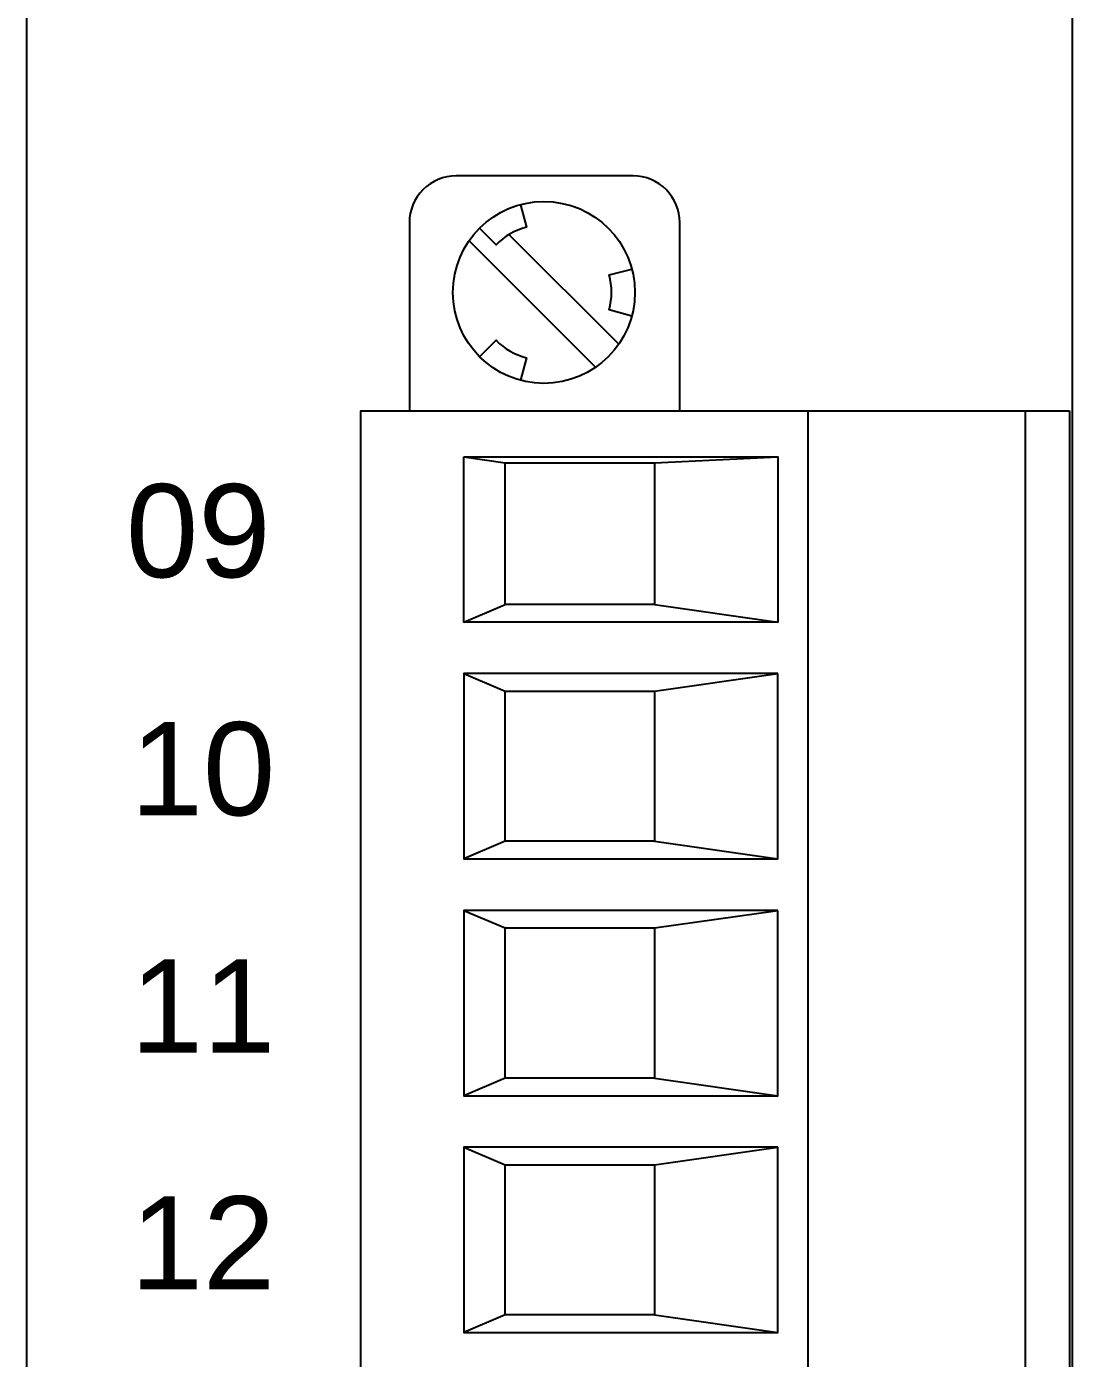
# Model space of a CAD drawing. Extents: x 1 to 47, y 1 to 35.
# Drawn here: x 37.605 to 38.491, y 13.424 to 14.548 of the extents above; entities that cross this region are included whole.
import ezdxf

# ---------------------------------------------------------------- set-up
doc = ezdxf.new("R2010")
doc.units = 0
doc.header["$MEASUREMENT"] = 0
for name, color, linetype in [('9_03__2__42_UNIVERSAL_BINA', 7, 'CONTINUOUS'), ('9_04__3__63_UNIVERSAL_BINA', 7, 'CONTINUOUS'), ('9_05__4__84_UNIVERSAL_BINA', 7, 'CONTINUOUS'), ('9_06__5__21_UNIVERSAL_BINA', 7, 'CONTINUOUS'), ('9_07__6__21_UNIVERSAL_BINA', 7, 'CONTINUOUS'), ('9_08__7__21_UNIVERSAL_BINA', 7, 'CONTINUOUS'), ('9_09__8__42_UNIVERSAL_BINA', 7, 'CONTINUOUS'), ('9_10__9__42_UNIVERSAL_BINA', 7, 'CONTINUOUS'), ('9_11__A__63_UNIVERSAL_BINA', 7, 'CONTINUOUS'), ('9_13__C__24_ELECTROMECHANI', 7, 'CONTINUOUS'), ('9_14__D__36_ELECTROMECHANI', 7, 'CONTINUOUS'), ('9_15__E__48_ELECTROMECHANI', 7, 'CONTINUOUS')]:
    doc.layers.add(name, color=color, linetype=linetype)
doc.styles.add('ARIAL', font='arial.ttf')

msp = doc.modelspace()

# ---------------------------------------------------------------- linework, layer by layer
at = {"layer": '9_03__2__42_UNIVERSAL_BINA'}
for points in [[(38.4875, 10.1348), (38.4875, 16.7075, -0.409111), (38.5649, 16.7863), (38.6646, 16.788, 0.409111), (38.773, 16.8982), (38.773, 17.0097, 0.404026), (38.735, 17.049), (38.33, 17.0632), (37.928, 17.0491, 0.404026), (37.89, 17.0098), (37.89, 16.8972, -0.409111), (37.7739, 16.7791), (37.6819, 16.7775, 0.409111), (37.6045, 16.6987), (37.6045, 10.1436, 0.409111)], [(38.1559, 14.2239), (38.1559, 14.3829, 0.414214), (38.1166, 14.4223), (37.967, 14.4223, 0.414214), (37.9276, 14.3829), (37.9276, 14.2239)], [(38.0213, 14.398), (38.0264, 14.379, 0.131652), (38.0008, 14.3642), (37.9869, 14.3782)], [(38.1153, 14.304), (38.0963, 14.3091, 0.131652), (38.0963, 14.3387), (38.1153, 14.3437)], [(37.9869, 14.2696), (38.0008, 14.2835, 0.131652), (38.0264, 14.2687), (38.0213, 14.2497)]]:
    msp.add_lwpolyline(points, format="xyb", dxfattribs=at)
for points in [[(38.0117, 14.3728), (38.1043, 14.2802)], [(38.0848, 14.2607), (37.978, 14.3675)], [(38.2644, 12.6239), (38.2644, 14.2239)], [(38.4476, 14.2239), (38.4476, 12.6239)], [(37.9737, 14.1852), (38.0085, 14.18)], [(38.1345, 14.18), (38.2388, 14.1852)], [(37.9737, 14.0456), (38.0085, 14.0605)], [(38.1345, 14.0605), (38.2388, 14.0456)], [(37.9737, 14.0021), (38.0085, 13.9873)], [(38.1345, 13.9873), (38.2388, 14.0021)], [(38.0085, 13.8605), (37.9737, 13.8456)], [(38.1345, 13.8605), (38.2388, 13.8456)], [(37.9737, 13.8021), (38.0085, 13.7873)], [(38.1345, 13.7873), (38.2388, 13.8021)], [(38.0085, 13.6605), (37.9737, 13.6456)], [(38.1345, 13.6605), (38.2388, 13.6456)], [(37.9737, 13.6021), (38.0085, 13.5873)], [(38.1345, 13.5873), (38.2388, 13.6021)], [(38.0085, 13.4605), (37.9737, 13.4456)], [(38.1345, 13.4605), (38.2388, 13.4456)]]:
    msp.add_lwpolyline(points, dxfattribs=at)
for points in [[(38.4849, 14.2239), (38.4849, 12.6239), (37.8865, 12.6239), (37.8865, 14.2239)], [(37.9737, 14.1852), (38.2388, 14.1852), (38.2388, 14.0456), (37.9737, 14.0456)], [(38.0085, 14.18), (38.1345, 14.18), (38.1345, 14.0605), (38.0085, 14.0605)], [(38.2388, 14.0021), (37.9737, 14.0021), (37.9737, 13.8456), (38.2388, 13.8456)], [(38.0085, 13.9873), (38.1345, 13.9873), (38.1345, 13.8605), (38.0085, 13.8605)], [(38.2388, 13.8021), (37.9737, 13.8021), (37.9737, 13.6456), (38.2388, 13.6456)], [(38.0085, 13.7873), (38.1345, 13.7873), (38.1345, 13.6605), (38.0085, 13.6605)], [(38.2388, 13.6021), (37.9737, 13.6021), (37.9737, 13.4456), (38.2388, 13.4456)], [(38.0085, 13.5873), (38.1345, 13.5873), (38.1345, 13.4605), (38.0085, 13.4605)]]:
    msp.add_lwpolyline(points, close=True, dxfattribs=at)
msp.add_circle((38.0412, 14.3239), 0.0768, dxfattribs=at)
at = {"layer": '9_04__3__63_UNIVERSAL_BINA'}
for points in [[(38.4875, 10.1348), (38.4875, 16.7075, -0.409111), (38.5649, 16.7863), (38.6646, 16.788, 0.409111), (38.773, 16.8982), (38.773, 17.0097, 0.404026), (38.735, 17.049), (38.33, 17.0632), (37.928, 17.0491, 0.404026), (37.89, 17.0098), (37.89, 16.8972, -0.409111), (37.7739, 16.7791), (37.6819, 16.7775, 0.409111), (37.6045, 16.6987), (37.6045, 10.1436, 0.409111)], [(38.1559, 14.2239), (38.1559, 14.3829, 0.414214), (38.1166, 14.4223), (37.967, 14.4223, 0.414214), (37.9276, 14.3829), (37.9276, 14.2239)], [(38.0213, 14.398), (38.0264, 14.379, 0.131652), (38.0008, 14.3642), (37.9869, 14.3782)], [(38.1153, 14.304), (38.0963, 14.3091, 0.131652), (38.0963, 14.3387), (38.1153, 14.3437)], [(37.9869, 14.2696), (38.0008, 14.2835, 0.131652), (38.0264, 14.2687), (38.0213, 14.2497)]]:
    msp.add_lwpolyline(points, format="xyb", dxfattribs=at)
for points in [[(38.0117, 14.3728), (38.1043, 14.2802)], [(38.0848, 14.2607), (37.978, 14.3675)], [(38.2644, 12.6239), (38.2644, 14.2239)], [(38.4476, 14.2239), (38.4476, 12.6239)], [(37.9737, 14.1852), (38.0085, 14.18)], [(38.1345, 14.18), (38.2388, 14.1852)], [(37.9737, 14.0456), (38.0085, 14.0605)], [(38.1345, 14.0605), (38.2388, 14.0456)], [(37.9737, 14.0021), (38.0085, 13.9873)], [(38.1345, 13.9873), (38.2388, 14.0021)], [(38.0085, 13.8605), (37.9737, 13.8456)], [(38.1345, 13.8605), (38.2388, 13.8456)], [(37.9737, 13.8021), (38.0085, 13.7873)], [(38.1345, 13.7873), (38.2388, 13.8021)], [(38.0085, 13.6605), (37.9737, 13.6456)], [(38.1345, 13.6605), (38.2388, 13.6456)], [(37.9737, 13.6021), (38.0085, 13.5873)], [(38.1345, 13.5873), (38.2388, 13.6021)], [(38.0085, 13.4605), (37.9737, 13.4456)], [(38.1345, 13.4605), (38.2388, 13.4456)]]:
    msp.add_lwpolyline(points, dxfattribs=at)
for points in [[(38.4849, 14.2239), (38.4849, 12.6239), (37.8865, 12.6239), (37.8865, 14.2239)], [(37.9737, 14.1852), (38.2388, 14.1852), (38.2388, 14.0456), (37.9737, 14.0456)], [(38.0085, 14.18), (38.1345, 14.18), (38.1345, 14.0605), (38.0085, 14.0605)], [(38.2388, 14.0021), (37.9737, 14.0021), (37.9737, 13.8456), (38.2388, 13.8456)], [(38.0085, 13.9873), (38.1345, 13.9873), (38.1345, 13.8605), (38.0085, 13.8605)], [(38.2388, 13.8021), (37.9737, 13.8021), (37.9737, 13.6456), (38.2388, 13.6456)], [(38.0085, 13.7873), (38.1345, 13.7873), (38.1345, 13.6605), (38.0085, 13.6605)], [(38.2388, 13.6021), (37.9737, 13.6021), (37.9737, 13.4456), (38.2388, 13.4456)], [(38.0085, 13.5873), (38.1345, 13.5873), (38.1345, 13.4605), (38.0085, 13.4605)]]:
    msp.add_lwpolyline(points, close=True, dxfattribs=at)
msp.add_circle((38.0412, 14.3239), 0.0768, dxfattribs=at)
at = {"layer": '9_05__4__84_UNIVERSAL_BINA'}
for points in [[(38.4875, 10.1348), (38.4875, 16.7075, -0.409111), (38.5649, 16.7863), (38.6646, 16.788, 0.409111), (38.773, 16.8982), (38.773, 17.0097, 0.404026), (38.735, 17.049), (38.33, 17.0632), (37.928, 17.0491, 0.404026), (37.89, 17.0098), (37.89, 16.8972, -0.409111), (37.7739, 16.7791), (37.6819, 16.7775, 0.409111), (37.6045, 16.6987), (37.6045, 10.1436, 0.409111)], [(38.1559, 14.2239), (38.1559, 14.3829, 0.414214), (38.1166, 14.4223), (37.967, 14.4223, 0.414214), (37.9276, 14.3829), (37.9276, 14.2239)], [(38.0213, 14.398), (38.0264, 14.379, 0.131652), (38.0008, 14.3642), (37.9869, 14.3782)], [(38.1153, 14.304), (38.0963, 14.3091, 0.131652), (38.0963, 14.3387), (38.1153, 14.3437)], [(37.9869, 14.2696), (38.0008, 14.2835, 0.131652), (38.0264, 14.2687), (38.0213, 14.2497)]]:
    msp.add_lwpolyline(points, format="xyb", dxfattribs=at)
for points in [[(38.0117, 14.3728), (38.1043, 14.2802)], [(38.0848, 14.2607), (37.978, 14.3675)], [(38.2644, 12.6239), (38.2644, 14.2239)], [(38.4476, 14.2239), (38.4476, 12.6239)], [(37.9737, 14.1852), (38.0085, 14.18)], [(38.1345, 14.18), (38.2388, 14.1852)], [(37.9737, 14.0456), (38.0085, 14.0605)], [(38.1345, 14.0605), (38.2388, 14.0456)], [(37.9737, 14.0021), (38.0085, 13.9873)], [(38.1345, 13.9873), (38.2388, 14.0021)], [(38.0085, 13.8605), (37.9737, 13.8456)], [(38.1345, 13.8605), (38.2388, 13.8456)], [(37.9737, 13.8021), (38.0085, 13.7873)], [(38.1345, 13.7873), (38.2388, 13.8021)], [(38.0085, 13.6605), (37.9737, 13.6456)], [(38.1345, 13.6605), (38.2388, 13.6456)], [(37.9737, 13.6021), (38.0085, 13.5873)], [(38.1345, 13.5873), (38.2388, 13.6021)], [(38.0085, 13.4605), (37.9737, 13.4456)], [(38.1345, 13.4605), (38.2388, 13.4456)]]:
    msp.add_lwpolyline(points, dxfattribs=at)
for points in [[(38.4849, 14.2239), (38.4849, 12.6239), (37.8865, 12.6239), (37.8865, 14.2239)], [(37.9737, 14.1852), (38.2388, 14.1852), (38.2388, 14.0456), (37.9737, 14.0456)], [(38.0085, 14.18), (38.1345, 14.18), (38.1345, 14.0605), (38.0085, 14.0605)], [(38.2388, 14.0021), (37.9737, 14.0021), (37.9737, 13.8456), (38.2388, 13.8456)], [(38.0085, 13.9873), (38.1345, 13.9873), (38.1345, 13.8605), (38.0085, 13.8605)], [(38.2388, 13.8021), (37.9737, 13.8021), (37.9737, 13.6456), (38.2388, 13.6456)], [(38.0085, 13.7873), (38.1345, 13.7873), (38.1345, 13.6605), (38.0085, 13.6605)], [(38.2388, 13.6021), (37.9737, 13.6021), (37.9737, 13.4456), (38.2388, 13.4456)], [(38.0085, 13.5873), (38.1345, 13.5873), (38.1345, 13.4605), (38.0085, 13.4605)]]:
    msp.add_lwpolyline(points, close=True, dxfattribs=at)
msp.add_circle((38.0412, 14.3239), 0.0768, dxfattribs=at)
at = {"layer": '9_06__5__21_UNIVERSAL_BINA'}
for points in [[(38.4875, 10.1348), (38.4875, 16.7075, -0.409111), (38.5649, 16.7863), (38.6646, 16.788, 0.409111), (38.773, 16.8982), (38.773, 17.0097, 0.404026), (38.735, 17.049), (38.33, 17.0632), (37.928, 17.0491, 0.404026), (37.89, 17.0098), (37.89, 16.8972, -0.409111), (37.7739, 16.7791), (37.6819, 16.7775, 0.409111), (37.6045, 16.6987), (37.6045, 10.1436, 0.409111)], [(38.1559, 14.2239), (38.1559, 14.3829, 0.414214), (38.1166, 14.4223), (37.967, 14.4223, 0.414214), (37.9276, 14.3829), (37.9276, 14.2239)], [(38.0213, 14.398), (38.0264, 14.379, 0.131652), (38.0008, 14.3642), (37.9869, 14.3782)], [(38.1153, 14.304), (38.0963, 14.3091, 0.131652), (38.0963, 14.3387), (38.1153, 14.3437)], [(37.9869, 14.2696), (38.0008, 14.2835, 0.131652), (38.0264, 14.2687), (38.0213, 14.2497)]]:
    msp.add_lwpolyline(points, format="xyb", dxfattribs=at)
for points in [[(38.0117, 14.3728), (38.1043, 14.2802)], [(38.0848, 14.2607), (37.978, 14.3675)], [(38.2644, 12.6239), (38.2644, 14.2239)], [(38.4476, 14.2239), (38.4476, 12.6239)], [(37.9737, 14.1852), (38.0085, 14.18)], [(38.1345, 14.18), (38.2388, 14.1852)], [(37.9737, 14.0456), (38.0085, 14.0605)], [(38.1345, 14.0605), (38.2388, 14.0456)], [(37.9737, 14.0021), (38.0085, 13.9873)], [(38.1345, 13.9873), (38.2388, 14.0021)], [(38.0085, 13.8605), (37.9737, 13.8456)], [(38.1345, 13.8605), (38.2388, 13.8456)], [(37.9737, 13.8021), (38.0085, 13.7873)], [(38.1345, 13.7873), (38.2388, 13.8021)], [(38.0085, 13.6605), (37.9737, 13.6456)], [(38.1345, 13.6605), (38.2388, 13.6456)], [(37.9737, 13.6021), (38.0085, 13.5873)], [(38.1345, 13.5873), (38.2388, 13.6021)], [(38.0085, 13.4605), (37.9737, 13.4456)], [(38.1345, 13.4605), (38.2388, 13.4456)]]:
    msp.add_lwpolyline(points, dxfattribs=at)
for points in [[(38.4849, 14.2239), (38.4849, 12.6239), (37.8865, 12.6239), (37.8865, 14.2239)], [(37.9737, 14.1852), (38.2388, 14.1852), (38.2388, 14.0456), (37.9737, 14.0456)], [(38.0085, 14.18), (38.1345, 14.18), (38.1345, 14.0605), (38.0085, 14.0605)], [(38.2388, 14.0021), (37.9737, 14.0021), (37.9737, 13.8456), (38.2388, 13.8456)], [(38.0085, 13.9873), (38.1345, 13.9873), (38.1345, 13.8605), (38.0085, 13.8605)], [(38.2388, 13.8021), (37.9737, 13.8021), (37.9737, 13.6456), (38.2388, 13.6456)], [(38.0085, 13.7873), (38.1345, 13.7873), (38.1345, 13.6605), (38.0085, 13.6605)], [(38.2388, 13.6021), (37.9737, 13.6021), (37.9737, 13.4456), (38.2388, 13.4456)], [(38.0085, 13.5873), (38.1345, 13.5873), (38.1345, 13.4605), (38.0085, 13.4605)]]:
    msp.add_lwpolyline(points, close=True, dxfattribs=at)
msp.add_circle((38.0412, 14.3239), 0.0768, dxfattribs=at)
at = {"layer": '9_07__6__21_UNIVERSAL_BINA'}
for points in [[(38.4875, 10.1348), (38.4875, 16.7075, -0.409111), (38.5649, 16.7863), (38.6646, 16.788, 0.409111), (38.773, 16.8982), (38.773, 17.0097, 0.404026), (38.735, 17.049), (38.33, 17.0632), (37.928, 17.0491, 0.404026), (37.89, 17.0098), (37.89, 16.8972, -0.409111), (37.7739, 16.7791), (37.6819, 16.7775, 0.409111), (37.6045, 16.6987), (37.6045, 10.1436, 0.409111)], [(38.1559, 14.2239), (38.1559, 14.3829, 0.414214), (38.1166, 14.4223), (37.967, 14.4223, 0.414214), (37.9276, 14.3829), (37.9276, 14.2239)], [(38.0213, 14.398), (38.0264, 14.379, 0.131652), (38.0008, 14.3642), (37.9869, 14.3782)], [(38.1153, 14.304), (38.0963, 14.3091, 0.131652), (38.0963, 14.3387), (38.1153, 14.3437)], [(37.9869, 14.2696), (38.0008, 14.2835, 0.131652), (38.0264, 14.2687), (38.0213, 14.2497)]]:
    msp.add_lwpolyline(points, format="xyb", dxfattribs=at)
for points in [[(38.0117, 14.3728), (38.1043, 14.2802)], [(38.0848, 14.2607), (37.978, 14.3675)], [(38.2644, 12.6239), (38.2644, 14.2239)], [(38.4476, 14.2239), (38.4476, 12.6239)], [(37.9737, 14.1852), (38.0085, 14.18)], [(38.1345, 14.18), (38.2388, 14.1852)], [(37.9737, 14.0456), (38.0085, 14.0605)], [(38.1345, 14.0605), (38.2388, 14.0456)], [(37.9737, 14.0021), (38.0085, 13.9873)], [(38.1345, 13.9873), (38.2388, 14.0021)], [(38.0085, 13.8605), (37.9737, 13.8456)], [(38.1345, 13.8605), (38.2388, 13.8456)], [(37.9737, 13.8021), (38.0085, 13.7873)], [(38.1345, 13.7873), (38.2388, 13.8021)], [(38.0085, 13.6605), (37.9737, 13.6456)], [(38.1345, 13.6605), (38.2388, 13.6456)], [(37.9737, 13.6021), (38.0085, 13.5873)], [(38.1345, 13.5873), (38.2388, 13.6021)], [(38.0085, 13.4605), (37.9737, 13.4456)], [(38.1345, 13.4605), (38.2388, 13.4456)]]:
    msp.add_lwpolyline(points, dxfattribs=at)
for points in [[(38.4849, 14.2239), (38.4849, 12.6239), (37.8865, 12.6239), (37.8865, 14.2239)], [(37.9737, 14.1852), (38.2388, 14.1852), (38.2388, 14.0456), (37.9737, 14.0456)], [(38.0085, 14.18), (38.1345, 14.18), (38.1345, 14.0605), (38.0085, 14.0605)], [(38.2388, 14.0021), (37.9737, 14.0021), (37.9737, 13.8456), (38.2388, 13.8456)], [(38.0085, 13.9873), (38.1345, 13.9873), (38.1345, 13.8605), (38.0085, 13.8605)], [(38.2388, 13.8021), (37.9737, 13.8021), (37.9737, 13.6456), (38.2388, 13.6456)], [(38.0085, 13.7873), (38.1345, 13.7873), (38.1345, 13.6605), (38.0085, 13.6605)], [(38.2388, 13.6021), (37.9737, 13.6021), (37.9737, 13.4456), (38.2388, 13.4456)], [(38.0085, 13.5873), (38.1345, 13.5873), (38.1345, 13.4605), (38.0085, 13.4605)]]:
    msp.add_lwpolyline(points, close=True, dxfattribs=at)
msp.add_circle((38.0412, 14.3239), 0.0768, dxfattribs=at)
at = {"layer": '9_08__7__21_UNIVERSAL_BINA'}
for points in [[(38.4875, 10.1348), (38.4875, 16.7075, -0.409111), (38.5649, 16.7863), (38.6646, 16.788, 0.409111), (38.773, 16.8982), (38.773, 17.0097, 0.404026), (38.735, 17.049), (38.33, 17.0632), (37.928, 17.0491, 0.404026), (37.89, 17.0098), (37.89, 16.8972, -0.409111), (37.7739, 16.7791), (37.6819, 16.7775, 0.409111), (37.6045, 16.6987), (37.6045, 10.1436, 0.409111)], [(38.1559, 14.2239), (38.1559, 14.3829, 0.414214), (38.1166, 14.4223), (37.967, 14.4223, 0.414214), (37.9276, 14.3829), (37.9276, 14.2239)], [(38.0213, 14.398), (38.0264, 14.379, 0.131652), (38.0008, 14.3642), (37.9869, 14.3782)], [(38.1153, 14.304), (38.0963, 14.3091, 0.131652), (38.0963, 14.3387), (38.1153, 14.3437)], [(37.9869, 14.2696), (38.0008, 14.2835, 0.131652), (38.0264, 14.2687), (38.0213, 14.2497)]]:
    msp.add_lwpolyline(points, format="xyb", dxfattribs=at)
for points in [[(38.0117, 14.3728), (38.1043, 14.2802)], [(38.0848, 14.2607), (37.978, 14.3675)], [(38.2644, 12.6239), (38.2644, 14.2239)], [(38.4476, 14.2239), (38.4476, 12.6239)], [(37.9737, 14.1852), (38.0085, 14.18)], [(38.1345, 14.18), (38.2388, 14.1852)], [(37.9737, 14.0456), (38.0085, 14.0605)], [(38.1345, 14.0605), (38.2388, 14.0456)], [(37.9737, 14.0021), (38.0085, 13.9873)], [(38.1345, 13.9873), (38.2388, 14.0021)], [(38.0085, 13.8605), (37.9737, 13.8456)], [(38.1345, 13.8605), (38.2388, 13.8456)], [(37.9737, 13.8021), (38.0085, 13.7873)], [(38.1345, 13.7873), (38.2388, 13.8021)], [(38.0085, 13.6605), (37.9737, 13.6456)], [(38.1345, 13.6605), (38.2388, 13.6456)], [(37.9737, 13.6021), (38.0085, 13.5873)], [(38.1345, 13.5873), (38.2388, 13.6021)], [(38.0085, 13.4605), (37.9737, 13.4456)], [(38.1345, 13.4605), (38.2388, 13.4456)]]:
    msp.add_lwpolyline(points, dxfattribs=at)
for points in [[(38.4849, 14.2239), (38.4849, 12.6239), (37.8865, 12.6239), (37.8865, 14.2239)], [(37.9737, 14.1852), (38.2388, 14.1852), (38.2388, 14.0456), (37.9737, 14.0456)], [(38.0085, 14.18), (38.1345, 14.18), (38.1345, 14.0605), (38.0085, 14.0605)], [(38.2388, 14.0021), (37.9737, 14.0021), (37.9737, 13.8456), (38.2388, 13.8456)], [(38.0085, 13.9873), (38.1345, 13.9873), (38.1345, 13.8605), (38.0085, 13.8605)], [(38.2388, 13.8021), (37.9737, 13.8021), (37.9737, 13.6456), (38.2388, 13.6456)], [(38.0085, 13.7873), (38.1345, 13.7873), (38.1345, 13.6605), (38.0085, 13.6605)], [(38.2388, 13.6021), (37.9737, 13.6021), (37.9737, 13.4456), (38.2388, 13.4456)], [(38.0085, 13.5873), (38.1345, 13.5873), (38.1345, 13.4605), (38.0085, 13.4605)]]:
    msp.add_lwpolyline(points, close=True, dxfattribs=at)
msp.add_circle((38.0412, 14.3239), 0.0768, dxfattribs=at)
at = {"layer": '9_09__8__42_UNIVERSAL_BINA'}
for points in [[(38.4875, 10.1348), (38.4875, 16.7075, -0.409111), (38.5649, 16.7863), (38.6646, 16.788, 0.409111), (38.773, 16.8982), (38.773, 17.0097, 0.404026), (38.735, 17.049), (38.33, 17.0632), (37.928, 17.0491, 0.404026), (37.89, 17.0098), (37.89, 16.8972, -0.409111), (37.7739, 16.7791), (37.6819, 16.7775, 0.409111), (37.6045, 16.6987), (37.6045, 10.1436, 0.409111)], [(38.1559, 14.2239), (38.1559, 14.3829, 0.414214), (38.1166, 14.4223), (37.967, 14.4223, 0.414214), (37.9276, 14.3829), (37.9276, 14.2239)], [(38.0213, 14.398), (38.0264, 14.379, 0.131652), (38.0008, 14.3642), (37.9869, 14.3782)], [(38.1153, 14.304), (38.0963, 14.3091, 0.131652), (38.0963, 14.3387), (38.1153, 14.3437)], [(37.9869, 14.2696), (38.0008, 14.2835, 0.131652), (38.0264, 14.2687), (38.0213, 14.2497)]]:
    msp.add_lwpolyline(points, format="xyb", dxfattribs=at)
for points in [[(38.0117, 14.3728), (38.1043, 14.2802)], [(38.0848, 14.2607), (37.978, 14.3675)], [(38.2644, 12.6239), (38.2644, 14.2239)], [(38.4476, 14.2239), (38.4476, 12.6239)], [(37.9737, 14.1852), (38.0085, 14.18)], [(38.1345, 14.18), (38.2388, 14.1852)], [(37.9737, 14.0456), (38.0085, 14.0605)], [(38.1345, 14.0605), (38.2388, 14.0456)], [(37.9737, 14.0021), (38.0085, 13.9873)], [(38.1345, 13.9873), (38.2388, 14.0021)], [(38.0085, 13.8605), (37.9737, 13.8456)], [(38.1345, 13.8605), (38.2388, 13.8456)], [(37.9737, 13.8021), (38.0085, 13.7873)], [(38.1345, 13.7873), (38.2388, 13.8021)], [(38.0085, 13.6605), (37.9737, 13.6456)], [(38.1345, 13.6605), (38.2388, 13.6456)], [(37.9737, 13.6021), (38.0085, 13.5873)], [(38.1345, 13.5873), (38.2388, 13.6021)], [(38.0085, 13.4605), (37.9737, 13.4456)], [(38.1345, 13.4605), (38.2388, 13.4456)]]:
    msp.add_lwpolyline(points, dxfattribs=at)
for points in [[(38.4849, 14.2239), (38.4849, 12.6239), (37.8865, 12.6239), (37.8865, 14.2239)], [(37.9737, 14.1852), (38.2388, 14.1852), (38.2388, 14.0456), (37.9737, 14.0456)], [(38.0085, 14.18), (38.1345, 14.18), (38.1345, 14.0605), (38.0085, 14.0605)], [(38.2388, 14.0021), (37.9737, 14.0021), (37.9737, 13.8456), (38.2388, 13.8456)], [(38.0085, 13.9873), (38.1345, 13.9873), (38.1345, 13.8605), (38.0085, 13.8605)], [(38.2388, 13.8021), (37.9737, 13.8021), (37.9737, 13.6456), (38.2388, 13.6456)], [(38.0085, 13.7873), (38.1345, 13.7873), (38.1345, 13.6605), (38.0085, 13.6605)], [(38.2388, 13.6021), (37.9737, 13.6021), (37.9737, 13.4456), (38.2388, 13.4456)], [(38.0085, 13.5873), (38.1345, 13.5873), (38.1345, 13.4605), (38.0085, 13.4605)]]:
    msp.add_lwpolyline(points, close=True, dxfattribs=at)
msp.add_circle((38.0412, 14.3239), 0.0768, dxfattribs=at)
at = {"layer": '9_10__9__42_UNIVERSAL_BINA'}
for points in [[(38.4875, 10.1348), (38.4875, 16.7075, -0.409111), (38.5649, 16.7863), (38.6646, 16.788, 0.409111), (38.773, 16.8982), (38.773, 17.0097, 0.404026), (38.735, 17.049), (38.33, 17.0632), (37.928, 17.0491, 0.404026), (37.89, 17.0098), (37.89, 16.8972, -0.409111), (37.7739, 16.7791), (37.6819, 16.7775, 0.409111), (37.6045, 16.6987), (37.6045, 10.1436, 0.409111)], [(38.1559, 14.2239), (38.1559, 14.3829, 0.414214), (38.1166, 14.4223), (37.967, 14.4223, 0.414214), (37.9276, 14.3829), (37.9276, 14.2239)], [(38.0213, 14.398), (38.0264, 14.379, 0.131652), (38.0008, 14.3642), (37.9869, 14.3782)], [(38.1153, 14.304), (38.0963, 14.3091, 0.131652), (38.0963, 14.3387), (38.1153, 14.3437)], [(37.9869, 14.2696), (38.0008, 14.2835, 0.131652), (38.0264, 14.2687), (38.0213, 14.2497)]]:
    msp.add_lwpolyline(points, format="xyb", dxfattribs=at)
for points in [[(38.0117, 14.3728), (38.1043, 14.2802)], [(38.0848, 14.2607), (37.978, 14.3675)], [(38.2644, 12.6239), (38.2644, 14.2239)], [(38.4476, 14.2239), (38.4476, 12.6239)], [(37.9737, 14.1852), (38.0085, 14.18)], [(38.1345, 14.18), (38.2388, 14.1852)], [(37.9737, 14.0456), (38.0085, 14.0605)], [(38.1345, 14.0605), (38.2388, 14.0456)], [(37.9737, 14.0021), (38.0085, 13.9873)], [(38.1345, 13.9873), (38.2388, 14.0021)], [(38.0085, 13.8605), (37.9737, 13.8456)], [(38.1345, 13.8605), (38.2388, 13.8456)], [(37.9737, 13.8021), (38.0085, 13.7873)], [(38.1345, 13.7873), (38.2388, 13.8021)], [(38.0085, 13.6605), (37.9737, 13.6456)], [(38.1345, 13.6605), (38.2388, 13.6456)], [(37.9737, 13.6021), (38.0085, 13.5873)], [(38.1345, 13.5873), (38.2388, 13.6021)], [(38.0085, 13.4605), (37.9737, 13.4456)], [(38.1345, 13.4605), (38.2388, 13.4456)]]:
    msp.add_lwpolyline(points, dxfattribs=at)
for points in [[(38.4849, 14.2239), (38.4849, 12.6239), (37.8865, 12.6239), (37.8865, 14.2239)], [(37.9737, 14.1852), (38.2388, 14.1852), (38.2388, 14.0456), (37.9737, 14.0456)], [(38.0085, 14.18), (38.1345, 14.18), (38.1345, 14.0605), (38.0085, 14.0605)], [(38.2388, 14.0021), (37.9737, 14.0021), (37.9737, 13.8456), (38.2388, 13.8456)], [(38.0085, 13.9873), (38.1345, 13.9873), (38.1345, 13.8605), (38.0085, 13.8605)], [(38.2388, 13.8021), (37.9737, 13.8021), (37.9737, 13.6456), (38.2388, 13.6456)], [(38.0085, 13.7873), (38.1345, 13.7873), (38.1345, 13.6605), (38.0085, 13.6605)], [(38.2388, 13.6021), (37.9737, 13.6021), (37.9737, 13.4456), (38.2388, 13.4456)], [(38.0085, 13.5873), (38.1345, 13.5873), (38.1345, 13.4605), (38.0085, 13.4605)]]:
    msp.add_lwpolyline(points, close=True, dxfattribs=at)
msp.add_circle((38.0412, 14.3239), 0.0768, dxfattribs=at)
at = {"layer": '9_11__A__63_UNIVERSAL_BINA'}
for points in [[(38.4875, 10.1348), (38.4875, 16.7075, -0.409111), (38.5649, 16.7863), (38.6646, 16.788, 0.409111), (38.773, 16.8982), (38.773, 17.0097, 0.404026), (38.735, 17.049), (38.33, 17.0632), (37.928, 17.0491, 0.404026), (37.89, 17.0098), (37.89, 16.8972, -0.409111), (37.7739, 16.7791), (37.6819, 16.7775, 0.409111), (37.6045, 16.6987), (37.6045, 10.1436, 0.409111)], [(38.1559, 14.2239), (38.1559, 14.3829, 0.414214), (38.1166, 14.4223), (37.967, 14.4223, 0.414214), (37.9276, 14.3829), (37.9276, 14.2239)], [(38.0213, 14.398), (38.0264, 14.379, 0.131652), (38.0008, 14.3642), (37.9869, 14.3782)], [(38.1153, 14.304), (38.0963, 14.3091, 0.131652), (38.0963, 14.3387), (38.1153, 14.3437)], [(37.9869, 14.2696), (38.0008, 14.2835, 0.131652), (38.0264, 14.2687), (38.0213, 14.2497)]]:
    msp.add_lwpolyline(points, format="xyb", dxfattribs=at)
for points in [[(38.0117, 14.3728), (38.1043, 14.2802)], [(38.0848, 14.2607), (37.978, 14.3675)], [(38.2644, 12.6239), (38.2644, 14.2239)], [(38.4476, 14.2239), (38.4476, 12.6239)], [(37.9737, 14.1852), (38.0085, 14.18)], [(38.1345, 14.18), (38.2388, 14.1852)], [(37.9737, 14.0456), (38.0085, 14.0605)], [(38.1345, 14.0605), (38.2388, 14.0456)], [(37.9737, 14.0021), (38.0085, 13.9873)], [(38.1345, 13.9873), (38.2388, 14.0021)], [(38.0085, 13.8605), (37.9737, 13.8456)], [(38.1345, 13.8605), (38.2388, 13.8456)], [(37.9737, 13.8021), (38.0085, 13.7873)], [(38.1345, 13.7873), (38.2388, 13.8021)], [(38.0085, 13.6605), (37.9737, 13.6456)], [(38.1345, 13.6605), (38.2388, 13.6456)], [(37.9737, 13.6021), (38.0085, 13.5873)], [(38.1345, 13.5873), (38.2388, 13.6021)], [(38.0085, 13.4605), (37.9737, 13.4456)], [(38.1345, 13.4605), (38.2388, 13.4456)]]:
    msp.add_lwpolyline(points, dxfattribs=at)
for points in [[(38.4849, 14.2239), (38.4849, 12.6239), (37.8865, 12.6239), (37.8865, 14.2239)], [(37.9737, 14.1852), (38.2388, 14.1852), (38.2388, 14.0456), (37.9737, 14.0456)], [(38.0085, 14.18), (38.1345, 14.18), (38.1345, 14.0605), (38.0085, 14.0605)], [(38.2388, 14.0021), (37.9737, 14.0021), (37.9737, 13.8456), (38.2388, 13.8456)], [(38.0085, 13.9873), (38.1345, 13.9873), (38.1345, 13.8605), (38.0085, 13.8605)], [(38.2388, 13.8021), (37.9737, 13.8021), (37.9737, 13.6456), (38.2388, 13.6456)], [(38.0085, 13.7873), (38.1345, 13.7873), (38.1345, 13.6605), (38.0085, 13.6605)], [(38.2388, 13.6021), (37.9737, 13.6021), (37.9737, 13.4456), (38.2388, 13.4456)], [(38.0085, 13.5873), (38.1345, 13.5873), (38.1345, 13.4605), (38.0085, 13.4605)]]:
    msp.add_lwpolyline(points, close=True, dxfattribs=at)
msp.add_circle((38.0412, 14.3239), 0.0768, dxfattribs=at)
at = {"layer": '9_13__C__24_ELECTROMECHANI'}
for points in [[(38.4875, 10.1348), (38.4875, 16.7075, -0.409111), (38.5649, 16.7863), (38.6646, 16.788, 0.409111), (38.773, 16.8982), (38.773, 17.0097, 0.404026), (38.735, 17.049), (38.33, 17.0632), (37.928, 17.0491, 0.404026), (37.89, 17.0098), (37.89, 16.8972, -0.409111), (37.7739, 16.7791), (37.6819, 16.7775, 0.409111), (37.6045, 16.6987), (37.6045, 10.1436, 0.409111)], [(38.1559, 14.2239), (38.1559, 14.3829, 0.414214), (38.1166, 14.4223), (37.967, 14.4223, 0.414214), (37.9276, 14.3829), (37.9276, 14.2239)], [(38.0213, 14.398), (38.0264, 14.379, 0.131652), (38.0008, 14.3642), (37.9869, 14.3782)], [(38.1153, 14.304), (38.0963, 14.3091, 0.131652), (38.0963, 14.3387), (38.1153, 14.3437)], [(37.9869, 14.2696), (38.0008, 14.2835, 0.131652), (38.0264, 14.2687), (38.0213, 14.2497)]]:
    msp.add_lwpolyline(points, format="xyb", dxfattribs=at)
for points in [[(38.0117, 14.3728), (38.1043, 14.2802)], [(38.0848, 14.2607), (37.978, 14.3675)], [(38.2644, 12.6239), (38.2644, 14.2239)], [(38.4476, 14.2239), (38.4476, 12.6239)], [(37.9737, 14.1852), (38.0085, 14.18)], [(38.1345, 14.18), (38.2388, 14.1852)], [(37.9737, 14.0456), (38.0085, 14.0605)], [(38.1345, 14.0605), (38.2388, 14.0456)], [(37.9737, 14.0021), (38.0085, 13.9873)], [(38.1345, 13.9873), (38.2388, 14.0021)], [(38.0085, 13.8605), (37.9737, 13.8456)], [(38.1345, 13.8605), (38.2388, 13.8456)], [(37.9737, 13.8021), (38.0085, 13.7873)], [(38.1345, 13.7873), (38.2388, 13.8021)], [(38.0085, 13.6605), (37.9737, 13.6456)], [(38.1345, 13.6605), (38.2388, 13.6456)], [(37.9737, 13.6021), (38.0085, 13.5873)], [(38.1345, 13.5873), (38.2388, 13.6021)], [(38.0085, 13.4605), (37.9737, 13.4456)], [(38.1345, 13.4605), (38.2388, 13.4456)]]:
    msp.add_lwpolyline(points, dxfattribs=at)
for points in [[(38.4849, 14.2239), (38.4849, 12.6239), (37.8865, 12.6239), (37.8865, 14.2239)], [(37.9737, 14.1852), (38.2388, 14.1852), (38.2388, 14.0456), (37.9737, 14.0456)], [(38.0085, 14.18), (38.1345, 14.18), (38.1345, 14.0605), (38.0085, 14.0605)], [(38.2388, 14.0021), (37.9737, 14.0021), (37.9737, 13.8456), (38.2388, 13.8456)], [(38.0085, 13.9873), (38.1345, 13.9873), (38.1345, 13.8605), (38.0085, 13.8605)], [(38.2388, 13.8021), (37.9737, 13.8021), (37.9737, 13.6456), (38.2388, 13.6456)], [(38.0085, 13.7873), (38.1345, 13.7873), (38.1345, 13.6605), (38.0085, 13.6605)], [(38.2388, 13.6021), (37.9737, 13.6021), (37.9737, 13.4456), (38.2388, 13.4456)], [(38.0085, 13.5873), (38.1345, 13.5873), (38.1345, 13.4605), (38.0085, 13.4605)]]:
    msp.add_lwpolyline(points, close=True, dxfattribs=at)
msp.add_circle((38.0412, 14.3239), 0.0768, dxfattribs=at)
at = {"layer": '9_14__D__36_ELECTROMECHANI'}
for points in [[(38.4875, 10.1348), (38.4875, 16.7075, -0.409111), (38.5649, 16.7863), (38.6646, 16.788, 0.409111), (38.773, 16.8982), (38.773, 17.0097, 0.404026), (38.735, 17.049), (38.33, 17.0632), (37.928, 17.0491, 0.404026), (37.89, 17.0098), (37.89, 16.8972, -0.409111), (37.7739, 16.7791), (37.6819, 16.7775, 0.409111), (37.6045, 16.6987), (37.6045, 10.1436, 0.409111)], [(38.1559, 14.2239), (38.1559, 14.3829, 0.414214), (38.1166, 14.4223), (37.967, 14.4223, 0.414214), (37.9276, 14.3829), (37.9276, 14.2239)], [(38.0213, 14.398), (38.0264, 14.379, 0.131652), (38.0008, 14.3642), (37.9869, 14.3782)], [(38.1153, 14.304), (38.0963, 14.3091, 0.131652), (38.0963, 14.3387), (38.1153, 14.3437)], [(37.9869, 14.2696), (38.0008, 14.2835, 0.131652), (38.0264, 14.2687), (38.0213, 14.2497)]]:
    msp.add_lwpolyline(points, format="xyb", dxfattribs=at)
for points in [[(38.0117, 14.3728), (38.1043, 14.2802)], [(38.0848, 14.2607), (37.978, 14.3675)], [(38.2644, 12.6239), (38.2644, 14.2239)], [(38.4476, 14.2239), (38.4476, 12.6239)], [(37.9737, 14.1852), (38.0085, 14.18)], [(38.1345, 14.18), (38.2388, 14.1852)], [(37.9737, 14.0456), (38.0085, 14.0605)], [(38.1345, 14.0605), (38.2388, 14.0456)], [(37.9737, 14.0021), (38.0085, 13.9873)], [(38.1345, 13.9873), (38.2388, 14.0021)], [(38.0085, 13.8605), (37.9737, 13.8456)], [(38.1345, 13.8605), (38.2388, 13.8456)], [(37.9737, 13.8021), (38.0085, 13.7873)], [(38.1345, 13.7873), (38.2388, 13.8021)], [(38.0085, 13.6605), (37.9737, 13.6456)], [(38.1345, 13.6605), (38.2388, 13.6456)], [(37.9737, 13.6021), (38.0085, 13.5873)], [(38.1345, 13.5873), (38.2388, 13.6021)], [(38.0085, 13.4605), (37.9737, 13.4456)], [(38.1345, 13.4605), (38.2388, 13.4456)]]:
    msp.add_lwpolyline(points, dxfattribs=at)
for points in [[(38.4849, 14.2239), (38.4849, 12.6239), (37.8865, 12.6239), (37.8865, 14.2239)], [(37.9737, 14.1852), (38.2388, 14.1852), (38.2388, 14.0456), (37.9737, 14.0456)], [(38.0085, 14.18), (38.1345, 14.18), (38.1345, 14.0605), (38.0085, 14.0605)], [(38.2388, 14.0021), (37.9737, 14.0021), (37.9737, 13.8456), (38.2388, 13.8456)], [(38.0085, 13.9873), (38.1345, 13.9873), (38.1345, 13.8605), (38.0085, 13.8605)], [(38.2388, 13.8021), (37.9737, 13.8021), (37.9737, 13.6456), (38.2388, 13.6456)], [(38.0085, 13.7873), (38.1345, 13.7873), (38.1345, 13.6605), (38.0085, 13.6605)], [(38.2388, 13.6021), (37.9737, 13.6021), (37.9737, 13.4456), (38.2388, 13.4456)], [(38.0085, 13.5873), (38.1345, 13.5873), (38.1345, 13.4605), (38.0085, 13.4605)]]:
    msp.add_lwpolyline(points, close=True, dxfattribs=at)
msp.add_circle((38.0412, 14.3239), 0.0768, dxfattribs=at)
at = {"layer": '9_15__E__48_ELECTROMECHANI'}
for points in [[(38.4875, 10.1348), (38.4875, 16.7075, -0.409111), (38.5649, 16.7863), (38.6646, 16.788, 0.409111), (38.773, 16.8982), (38.773, 17.0097, 0.404026), (38.735, 17.049), (38.33, 17.0632), (37.928, 17.0491, 0.404026), (37.89, 17.0098), (37.89, 16.8972, -0.409111), (37.7739, 16.7791), (37.6819, 16.7775, 0.409111), (37.6045, 16.6987), (37.6045, 10.1436, 0.409111)], [(38.1559, 14.2239), (38.1559, 14.3829, 0.414214), (38.1166, 14.4223), (37.967, 14.4223, 0.414214), (37.9276, 14.3829), (37.9276, 14.2239)], [(38.0213, 14.398), (38.0264, 14.379, 0.131652), (38.0008, 14.3642), (37.9869, 14.3782)], [(38.1153, 14.304), (38.0963, 14.3091, 0.131652), (38.0963, 14.3387), (38.1153, 14.3437)], [(37.9869, 14.2696), (38.0008, 14.2835, 0.131652), (38.0264, 14.2687), (38.0213, 14.2497)]]:
    msp.add_lwpolyline(points, format="xyb", dxfattribs=at)
for points in [[(38.0117, 14.3728), (38.1043, 14.2802)], [(38.0848, 14.2607), (37.978, 14.3675)], [(38.2644, 12.6239), (38.2644, 14.2239)], [(38.4476, 14.2239), (38.4476, 12.6239)], [(37.9737, 14.1852), (38.0085, 14.18)], [(38.1345, 14.18), (38.2388, 14.1852)], [(37.9737, 14.0456), (38.0085, 14.0605)], [(38.1345, 14.0605), (38.2388, 14.0456)], [(37.9737, 14.0021), (38.0085, 13.9873)], [(38.1345, 13.9873), (38.2388, 14.0021)], [(38.0085, 13.8605), (37.9737, 13.8456)], [(38.1345, 13.8605), (38.2388, 13.8456)], [(37.9737, 13.8021), (38.0085, 13.7873)], [(38.1345, 13.7873), (38.2388, 13.8021)], [(38.0085, 13.6605), (37.9737, 13.6456)], [(38.1345, 13.6605), (38.2388, 13.6456)], [(37.9737, 13.6021), (38.0085, 13.5873)], [(38.1345, 13.5873), (38.2388, 13.6021)], [(38.0085, 13.4605), (37.9737, 13.4456)], [(38.1345, 13.4605), (38.2388, 13.4456)]]:
    msp.add_lwpolyline(points, dxfattribs=at)
for points in [[(38.4849, 14.2239), (38.4849, 12.6239), (37.8865, 12.6239), (37.8865, 14.2239)], [(37.9737, 14.1852), (38.2388, 14.1852), (38.2388, 14.0456), (37.9737, 14.0456)], [(38.0085, 14.18), (38.1345, 14.18), (38.1345, 14.0605), (38.0085, 14.0605)], [(38.2388, 14.0021), (37.9737, 14.0021), (37.9737, 13.8456), (38.2388, 13.8456)], [(38.0085, 13.9873), (38.1345, 13.9873), (38.1345, 13.8605), (38.0085, 13.8605)], [(38.2388, 13.8021), (37.9737, 13.8021), (37.9737, 13.6456), (38.2388, 13.6456)], [(38.0085, 13.7873), (38.1345, 13.7873), (38.1345, 13.6605), (38.0085, 13.6605)], [(38.2388, 13.6021), (37.9737, 13.6021), (37.9737, 13.4456), (38.2388, 13.4456)], [(38.0085, 13.5873), (38.1345, 13.5873), (38.1345, 13.4605), (38.0085, 13.4605)]]:
    msp.add_lwpolyline(points, close=True, dxfattribs=at)
msp.add_circle((38.0412, 14.3239), 0.0768, dxfattribs=at)

# ---------------------------------------------------------------- texts
at = {"layer": '9_03__2__42_UNIVERSAL_BINA', "style": 'ARIAL'}
for s, p in [('09', (37.6883, 14.0834)), ('10', (37.6922, 13.8824)), ('11', (37.6922, 13.6821)), ('12', (37.6922, 13.4821))]:
    msp.add_text(s, height=0.07867, dxfattribs=at).set_placement(p)
at = {"layer": '9_04__3__63_UNIVERSAL_BINA', "style": 'ARIAL'}
for s, p in [('09', (37.6883, 14.0834)), ('10', (37.6922, 13.8824)), ('11', (37.6922, 13.6821)), ('12', (37.6922, 13.4821))]:
    msp.add_text(s, height=0.07867, dxfattribs=at).set_placement(p)
at = {"layer": '9_05__4__84_UNIVERSAL_BINA', "style": 'ARIAL'}
for s, p in [('09', (37.6883, 14.0834)), ('10', (37.6922, 13.8824)), ('11', (37.6922, 13.6821)), ('12', (37.6922, 13.4821))]:
    msp.add_text(s, height=0.07867, dxfattribs=at).set_placement(p)
at = {"layer": '9_06__5__21_UNIVERSAL_BINA', "style": 'ARIAL'}
for s, p in [('09', (37.6883, 14.0834)), ('10', (37.6922, 13.8824)), ('11', (37.6922, 13.6821)), ('12', (37.6922, 13.4821))]:
    msp.add_text(s, height=0.07867, dxfattribs=at).set_placement(p)
at = {"layer": '9_07__6__21_UNIVERSAL_BINA', "style": 'ARIAL'}
for s, p in [('09', (37.6883, 14.0834)), ('10', (37.6922, 13.8824)), ('11', (37.6922, 13.6821)), ('12', (37.6922, 13.4821))]:
    msp.add_text(s, height=0.07867, dxfattribs=at).set_placement(p)
at = {"layer": '9_08__7__21_UNIVERSAL_BINA', "style": 'ARIAL'}
for s, p in [('09', (37.6883, 14.0834)), ('10', (37.6922, 13.8824)), ('11', (37.6922, 13.6821)), ('12', (37.6922, 13.4821))]:
    msp.add_text(s, height=0.07867, dxfattribs=at).set_placement(p)
at = {"layer": '9_09__8__42_UNIVERSAL_BINA', "style": 'ARIAL'}
for s, p in [('09', (37.6883, 14.0834)), ('10', (37.6922, 13.8824)), ('11', (37.6922, 13.6821)), ('12', (37.6922, 13.4821))]:
    msp.add_text(s, height=0.07867, dxfattribs=at).set_placement(p)
at = {"layer": '9_10__9__42_UNIVERSAL_BINA', "style": 'ARIAL'}
for s, p in [('09', (37.6883, 14.0834)), ('10', (37.6922, 13.8824)), ('11', (37.6922, 13.6821)), ('12', (37.6922, 13.4821))]:
    msp.add_text(s, height=0.07867, dxfattribs=at).set_placement(p)
at = {"layer": '9_11__A__63_UNIVERSAL_BINA', "style": 'ARIAL'}
for s, p in [('09', (37.6883, 14.0834)), ('10', (37.6922, 13.8824)), ('11', (37.6922, 13.6821)), ('12', (37.6922, 13.4821))]:
    msp.add_text(s, height=0.07867, dxfattribs=at).set_placement(p)
at = {"layer": '9_13__C__24_ELECTROMECHANI', "style": 'ARIAL'}
for s, p in [('09', (37.6883, 14.0834)), ('10', (37.6922, 13.8824)), ('11', (37.6922, 13.6821)), ('12', (37.6922, 13.4821))]:
    msp.add_text(s, height=0.07867, dxfattribs=at).set_placement(p)
at = {"layer": '9_14__D__36_ELECTROMECHANI', "style": 'ARIAL'}
for s, p in [('09', (37.6883, 14.0834)), ('10', (37.6922, 13.8824)), ('11', (37.6922, 13.6821)), ('12', (37.6922, 13.4821))]:
    msp.add_text(s, height=0.07867, dxfattribs=at).set_placement(p)
at = {"layer": '9_15__E__48_ELECTROMECHANI', "style": 'ARIAL'}
for s, p in [('09', (37.6883, 14.0834)), ('10', (37.6922, 13.8824)), ('11', (37.6922, 13.6821)), ('12', (37.6922, 13.4821))]:
    msp.add_text(s, height=0.07867, dxfattribs=at).set_placement(p)

doc.saveas('drawing.dxf')
